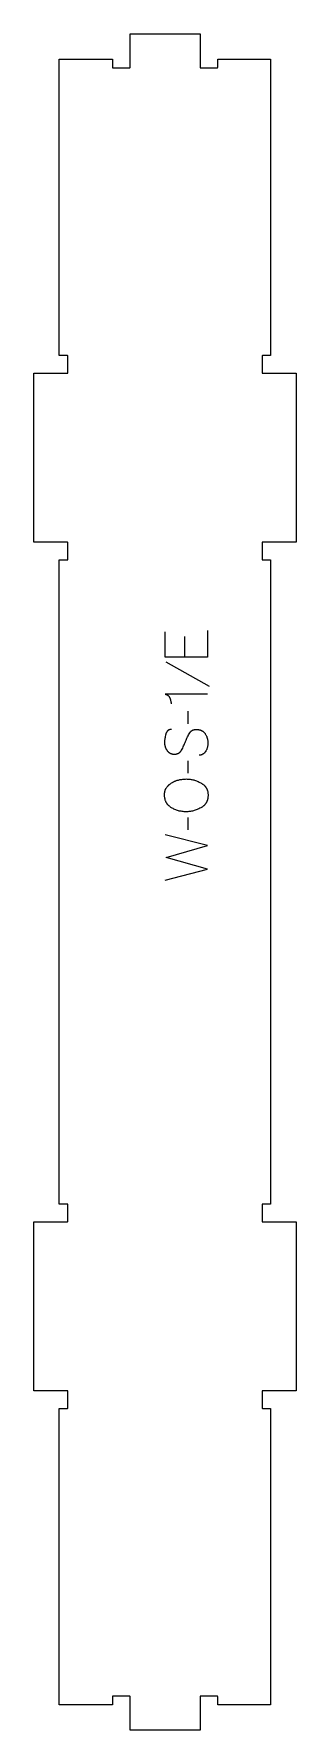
# Model space of a CAD drawing. Extents: x -93 to 93, y -600 to 600.
import ezdxf

# ---------------------------------------------------------------- set-up
doc = ezdxf.new("R2010")
doc.units = 0
doc.layers.add('1_ANYTOOL_1MMDEEP_LABELS_S', color=2, linetype='CONTINUOUS')
doc.layers.add('4_ANYTOOL_CUTTHROUGH_OUTSI', color=5, linetype='CONTINUOUS')

msp = doc.modelspace()

# ---------------------------------------------------------------- linework, layer by layer
at = {"layer": '1_ANYTOOL_1MMDEEP_LABELS_S'}
for p, q in [((13.9, 173.7), (13.9, 159)), ((0.5, 155.6), (31.2, 138.4)), ((16.1, 120.7), (16.2, 111.9)), ((16.1, 85.7), (16.2, 76.9)), ((16.1, 45.6), (16.2, 36.9))]:
    msp.add_line(p, q, dxfattribs=at)
for points in [[(30, 177.9), (30, 159), (0, 159), (0, 176.8)], [(30, 132.9), (0, 132.9), (0.1, 132.8), (0.3, 132.8), (0.4, 132.8), (0.5, 132.8), (0.7, 132.7), (0.8, 132.7), (1, 132.6), (1.1, 132.6), (1.2, 132.5), (1.3, 132.5), (1.4, 132.4), (1.5, 132.4), (1.5, 132.4), (1.6, 132.3), (1.6, 132.3), (1.7, 132.3), (1.8, 132.2), (1.8, 132.2), (1.9, 132.2), (1.9, 132.1), (2, 132.1), (2, 132.1), (2.1, 132), (2.1, 132), (2.2, 131.9), (2.2, 131.9), (2.3, 131.8), (2.3, 131.8), (2.4, 131.7), (2.4, 131.7), (2.5, 131.6), (2.6, 131.5), (2.7, 131.4), (2.8, 131.3), (2.9, 131.2), (3, 131), (3, 130.9), (3.1, 130.8), (3.2, 130.7), (3.3, 130.5), (3.3, 130.4), (3.4, 130.2), (3.5, 130), (3.6, 129.7), (3.7, 129.4), (3.8, 129.1), (3.9, 128.8), (4, 128.5), (4, 128.3), (4.1, 128), (4.1, 127.7), (4.2, 127.5), (4.2, 127.2), (4.3, 126.9), (4.3, 126.7), (4.3, 126.4), (4.3, 126.1), (4.3, 125.9)], [(4.6, 107.9), (4.4, 107.9), (4.3, 107.9), (4.2, 107.9), (4.1, 107.9), (4, 107.9), (3.9, 107.9), (3.9, 107.9), (3.8, 107.8), (3.7, 107.8), (3.6, 107.8), (3.5, 107.8), (3.4, 107.8), (3.4, 107.8), (3.3, 107.7), (3.2, 107.7), (3.1, 107.7), (3, 107.7), (3, 107.6), (2.9, 107.6), (2.8, 107.6), (2.7, 107.5), (2.7, 107.5), (2.6, 107.5), (2.5, 107.4), (2.5, 107.4), (2.4, 107.3), (2.3, 107.3), (2.3, 107.2), (2.2, 107.2), (2.1, 107.1), (2.1, 107.1), (2, 107), (1.9, 107), (1.9, 106.9), (1.8, 106.9), (1.8, 106.8), (1.7, 106.8), (1.7, 106.7), (1.6, 106.6), (1.5, 106.6), (1.5, 106.5), (1.4, 106.4), (1.4, 106.4), (1.3, 106.3), (1.3, 106.2), (1.2, 106.1), (1.2, 106.1), (1.2, 106), (1.1, 105.9), (1.1, 105.8), (1, 105.7), (0.9, 105.6), (0.9, 105.4), (0.8, 105.2), (0.7, 105), (0.7, 104.8), (0.6, 104.6), (0.4, 103.8), (0.2, 103), (0, 102.2), (-0.1, 101.5), (-0.2, 101.1), (-0.2, 100.7), (-0.3, 100.3), (-0.3, 100), (-0.3, 99.6), (-0.3, 99.2), (-0.3, 98.9), (-0.3, 98.5), (-0.3, 98.3), (-0.3, 98.1), (-0.3, 97.9), (-0.3, 97.8), (-0.3, 97.6), (-0.3, 97.4), (-0.3, 97.2), (-0.2, 97), (-0.2, 96.8), (-0.2, 96.6), (-0.1, 96.5), (-0.1, 96.3), (0, 96.1), (0, 95.9), (0.1, 95.7), (0.1, 95.6), (0.2, 95.4), (0.2, 95.2), (0.3, 95), (0.4, 94.9), (0.5, 94.7), (0.5, 94.5), (0.6, 94.4), (0.7, 94.2), (0.8, 94), (0.9, 93.9), (1, 93.7), (1.1, 93.5), (1.2, 93.4), (1.3, 93.2), (1.4, 93.1), (1.5, 92.9), (1.6, 92.8), (1.7, 92.6), (1.9, 92.5), (2, 92.3), (2.1, 92.2), (2.2, 92.1), (2.4, 91.9), (2.5, 91.8), (2.6, 91.7), (2.8, 91.6), (2.9, 91.5), (3.1, 91.4), (3.2, 91.3), (3.4, 91.2), (3.5, 91.1), (3.7, 91.1), (3.9, 91), (4, 90.9), (4.2, 90.8), (4.4, 90.8), (4.5, 90.7), (4.7, 90.7), (4.9, 90.6), (5.1, 90.6), (5.3, 90.5), (5.5, 90.5), (5.7, 90.5), (5.9, 90.5), (6.1, 90.5), (6.3, 90.4), (6.5, 90.4), (6.7, 90.4), (6.9, 90.4), (7.1, 90.4), (7.3, 90.5), (7.5, 90.5), (7.7, 90.5), (7.9, 90.5), (8.1, 90.6), (8.3, 90.6), (8.5, 90.7), (8.7, 90.7), (8.8, 90.8), (9, 90.8), (9.1, 90.9), (9.2, 90.9), (9.3, 90.9), (9.4, 91), (9.4, 91), (9.5, 91.1), (9.6, 91.1), (9.7, 91.1), (9.8, 91.2), (9.8, 91.2), (9.9, 91.3), (10, 91.3), (10.1, 91.4), (10.1, 91.4), (10.2, 91.5), (10.3, 91.5), (10.4, 91.6), (10.4, 91.6), (10.5, 91.7), (10.6, 91.8), (10.6, 91.8), (10.7, 91.9), (10.8, 92), (10.8, 92), (11, 92.2), (11.1, 92.3), (11.2, 92.4), (11.3, 92.6), (11.4, 92.8), (11.5, 92.9), (11.6, 93.1), (11.7, 93.3), (12.1, 94), (12.5, 94.7), (12.9, 95.5), (13.2, 96.2), (13.6, 97), (13.9, 97.8), (14.3, 98.6), (14.6, 99.4), (14.9, 100.3), (15.2, 101.1), (15.5, 101.8), (15.9, 102.6), (16.3, 103.4), (16.7, 104.1), (17.1, 104.8), (17.5, 105.5), (17.6, 105.6), (17.7, 105.8), (17.8, 106), (17.9, 106), (17.9, 106.1), (18, 106.2), (18.1, 106.2), (18.1, 106.3), (18.2, 106.4), (18.3, 106.4), (18.3, 106.5), (18.4, 106.6), (18.5, 106.6), (18.5, 106.7), (18.6, 106.8), (18.7, 106.8), (18.8, 106.9), (18.8, 106.9), (18.9, 107), (19, 107), (19.1, 107.1), (19.1, 107.1), (19.2, 107.2), (19.3, 107.2), (19.4, 107.3), (19.5, 107.3), (19.5, 107.3), (19.6, 107.4), (19.7, 107.4), (19.8, 107.5), (19.9, 107.5), (20, 107.5), (20.1, 107.6), (20.1, 107.6), (20.2, 107.6), (20.3, 107.6), (20.4, 107.7), (20.6, 107.7), (20.8, 107.8), (21, 107.8), (21.2, 107.8), (21.4, 107.9), (21.6, 107.9), (21.8, 107.9), (22, 107.9), (22.2, 107.9), (22.5, 107.9), (22.7, 107.9), (22.9, 107.9), (23.2, 107.9), (23.4, 107.8), (23.6, 107.8), (23.8, 107.8), (24, 107.7), (24.3, 107.7), (24.5, 107.6), (24.7, 107.6), (24.9, 107.5), (25.1, 107.4), (25.3, 107.4), (25.5, 107.3), (25.6, 107.2), (25.8, 107.1), (26, 107), (26.2, 106.9), (26.4, 106.8), (26.5, 106.7), (26.7, 106.6), (26.9, 106.5), (27, 106.4), (27.2, 106.2), (27.3, 106.1), (27.5, 106), (27.6, 105.8), (27.7, 105.7), (27.9, 105.5), (28, 105.4), (28.1, 105.2), (28.3, 105), (28.4, 104.9), (28.5, 104.7), (28.7, 104.3), (28.9, 104), (29.1, 103.6), (29.3, 103.2), (29.5, 102.9), (29.6, 102.5), (29.7, 102.1), (29.8, 101.9), (29.9, 101.7), (29.9, 101.5), (30, 101.3), (30, 101.1), (30.1, 100.9), (30.1, 100.7), (30.1, 100.5), (30.2, 100.1), (30.3, 99.7), (30.3, 99.3), (30.3, 98.9), (30.3, 98.5), (30.3, 98.1), (30.3, 97.7), (30.3, 97.3), (30.3, 96.9), (30.2, 96.5), (30.1, 96.1), (30.1, 95.7), (30, 95.3), (29.9, 94.9), (29.8, 94.6), (29.6, 94.2), (29.5, 93.8), (29.3, 93.5), (29.2, 93.1), (29, 92.8), (28.8, 92.4), (28.7, 92.3), (28.6, 92.1), (28.5, 92), (28.4, 91.8), (28.3, 91.7), (28.2, 91.5), (28, 91.4), (27.9, 91.2), (27.8, 91.1), (27.7, 91), (27.5, 90.9), (27.4, 90.8), (27.3, 90.7), (27.3, 90.7), (27.2, 90.6), (27.1, 90.6), (27.1, 90.5), (27, 90.5), (26.9, 90.4), (26.8, 90.4), (26.8, 90.3), (26.7, 90.3), (26.6, 90.3), (26.5, 90.2), (26.5, 90.2), (26.4, 90.2), (26.3, 90.1), (26.2, 90.1), (26.2, 90.1), (26.1, 90), (26, 90), (25.9, 90), (25.7, 89.9), (25.6, 89.9), (25.4, 89.8), (25.2, 89.8), (25.1, 89.8), (24.9, 89.7), (24.7, 89.7), (24.5, 89.7), (24.3, 89.7), (24.1, 89.7)], [(0, 1.3), (30, 9), (0.9, 17.4), (30, 25.9), (0, 33.4)]]:
    msp.add_lwpolyline(points, dxfattribs=at)
msp.add_lwpolyline([(-0.3, 61.7), (-0.3, 62.1), (-0.3, 62.5), (-0.3, 62.8), (-0.3, 63), (-0.2, 63.2), (-0.2, 63.3), (-0.2, 63.5), (-0.2, 63.7), (-0.1, 63.8), (-0.1, 64), (-0.1, 64.2), (0, 64.3), (0, 64.5), (0.1, 64.6), (0.1, 64.8), (0.2, 65), (0.2, 65.1), (0.3, 65.3), (0.4, 65.4), (0.4, 65.6), (0.5, 65.7), (0.6, 65.9), (0.6, 66), (0.7, 66.1), (0.8, 66.3), (0.9, 66.4), (1, 66.5), (1.1, 66.7), (1.3, 67.1), (1.5, 67.3), (1.7, 67.6), (1.9, 67.8), (2.1, 68.1), (2.4, 68.3), (2.6, 68.5), (2.8, 68.7), (3.1, 68.9), (3.3, 69.1), (3.5, 69.3), (3.8, 69.5), (4.1, 69.7), (4.3, 69.9), (4.6, 70.1), (5.2, 70.4), (5.5, 70.6), (5.8, 70.7), (6.1, 70.9), (6.4, 71), (6.7, 71.2), (7, 71.3), (7.3, 71.4), (7.6, 71.5), (7.9, 71.7), (8.2, 71.8), (8.6, 71.9), (8.9, 72), (9.2, 72.1), (9.6, 72.1), (10.6, 72.4), (11.3, 72.5), (11.9, 72.6), (12.6, 72.7), (13.2, 72.8), (13.9, 72.8), (14.5, 72.8), (15.2, 72.9), (15.8, 72.8), (16.4, 72.8), (17.1, 72.8), (17.7, 72.7), (18.4, 72.6), (19, 72.5), (19.6, 72.3), (20.3, 72.2), (20.9, 72), (21.5, 71.8), (22.2, 71.5), (22.8, 71.3), (23.5, 71), (24.1, 70.7), (24.7, 70.4), (25.4, 70.1), (25.7, 69.9), (26, 69.7), (26.3, 69.5), (26.6, 69.3), (26.8, 69.1), (27.1, 68.9), (27.4, 68.7), (27.6, 68.5), (27.7, 68.4), (27.8, 68.3), (28, 68.2), (28.1, 68), (28.2, 67.9), (28.3, 67.8), (28.4, 67.7), (28.5, 67.6), (28.6, 67.4), (28.7, 67.3), (28.8, 67.2), (28.9, 67.1), (28.9, 66.9), (29, 66.8), (29.1, 66.7), (29.2, 66.5), (29.3, 66.4), (29.4, 66.2), (29.4, 66.1), (29.5, 66), (29.6, 65.8), (29.6, 65.7), (29.7, 65.5), (29.8, 65.4), (29.8, 65.2), (29.9, 65.1), (29.9, 64.9), (30, 64.8), (30.1, 64.5), (30.2, 64.1), (30.2, 63.8), (30.3, 63.5), (30.3, 63.2), (30.4, 62.8), (30.4, 62.5), (30.5, 62.1), (30.5, 61.7), (30.5, 61.4), (30.5, 61), (30.5, 60.6), (30.4, 60.2), (30.4, 59.9), (30.3, 59.5), (30.3, 59.2), (30.2, 58.8), (30.1, 58.5), (30.1, 58.2), (30, 57.8), (29.9, 57.7), (29.9, 57.5), (29.8, 57.4), (29.7, 57.2), (29.7, 57.1), (29.6, 56.9), (29.5, 56.8), (29.5, 56.6), (29.4, 56.5), (29.3, 56.3), (29.3, 56.2), (29.2, 56), (29.1, 55.9), (29, 55.8), (28.9, 55.6), (28.8, 55.5), (28.7, 55.4), (28.6, 55.2), (28.5, 55.1), (28.4, 55), (28.3, 54.9), (28.2, 54.7), (28.1, 54.6), (28, 54.5), (27.9, 54.4), (27.8, 54.2), (27.7, 54.1), (27.6, 54), (27.4, 53.9), (27.3, 53.8), (27, 53.6), (26.8, 53.4), (26.5, 53.2), (26.2, 53), (25.9, 52.8), (25.6, 52.6), (25.3, 52.4), (24.6, 52.1), (24, 51.8), (23.3, 51.5), (22.7, 51.2), (22, 51), (21.4, 50.7), (20.7, 50.5), (20.1, 50.4), (19.4, 50.2), (18.8, 50.1), (18.1, 49.9), (17.5, 49.8), (16.8, 49.8), (16.2, 49.7), (15.5, 49.7), (14.9, 49.7), (14.2, 49.7), (13.5, 49.7), (12.8, 49.8), (12.1, 49.9), (11.5, 50), (10.8, 50.1), (10.1, 50.2), (9.5, 50.4), (8.8, 50.6), (8.2, 50.8), (7.6, 51), (6.9, 51.3), (6.3, 51.6), (5.7, 51.9), (5.1, 52.2), (4.5, 52.5), (4.2, 52.7), (3.9, 52.9), (3.6, 53.1), (3.4, 53.3), (3.1, 53.5), (2.9, 53.8), (2.6, 54), (2.4, 54.2), (2.3, 54.3), (2.2, 54.4), (2.1, 54.6), (1.9, 54.7), (1.8, 54.8), (1.7, 54.9), (1.6, 55.1), (1.5, 55.2), (1.5, 55.3), (1.4, 55.5), (1.3, 55.6), (1.2, 55.7), (1.1, 55.9), (1, 56), (0.9, 56.2), (0.9, 56.3), (0.8, 56.4), (0.7, 56.6), (0.6, 56.9), (0.5, 57.2), (0.3, 57.5), (0.2, 57.8), (0.1, 58.1), (0, 58.5), (0, 58.8), (-0.1, 59.1), (-0.2, 59.5), (-0.2, 59.8), (-0.3, 60.2), (-0.3, 60.6), (-0.3, 60.9), (-0.3, 61.3)], close=True, dxfattribs=at)
at = {"layer": '4_ANYTOOL_CUTTHROUGH_OUTSI'}
msp.add_lwpolyline([(74.7, 227.8), (74.7, -227.8), (69, -227.8, 0.414214), (68.7, -228), (68.7, -240, 0.414214), (69, -240.3), (92.7, -240.3), (92.7, -359.8), (69, -359.8, 0.414214), (68.7, -360), (68.7, -372, 0.414214), (69, -372.3), (74.7, -372.3), (74.7, -581.8), (37.3, -581.8), (37.3, -576, 0.414214), (37, -575.8), (25, -575.8, 0.414214), (24.8, -576), (24.8, -599.8), (-24.7, -599.8), (-24.7, -576, 0.414214), (-25, -575.8), (-37, -575.8, 0.414214), (-37.2, -576), (-37.2, -581.8), (-74.8, -581.8), (-74.8, -372.3), (-69, -372.3, 0.414214), (-68.8, -372), (-68.8, -360, 0.414214), (-69, -359.8), (-92.8, -359.8), (-92.8, -240.3), (-69, -240.3, 0.414214), (-68.8, -240), (-68.8, -228, 0.414214), (-69, -227.8), (-74.8, -227.8), (-74.8, 227.8), (-69, 227.8, 0.414214), (-68.8, 228), (-68.8, 240, 0.414214), (-69, 240.3), (-92.8, 240.3), (-92.8, 359.8), (-69, 359.8, 0.414214), (-68.8, 360), (-68.8, 372, 0.414214), (-69, 372.3), (-74.8, 372.3), (-74.8, 581.8), (-37.2, 581.8), (-37.2, 576, 0.414214), (-37, 575.8), (-25, 575.8, 0.414214), (-24.7, 576), (-24.7, 599.8), (24.8, 599.8), (24.8, 576, 0.414214), (25, 575.8), (37, 575.8, 0.414214), (37.3, 576), (37.3, 581.8), (74.7, 581.8), (74.7, 372.3), (69, 372.3, 0.414214), (68.7, 372), (68.7, 360, 0.414214), (69, 359.8), (92.7, 359.8), (92.7, 240.3), (69, 240.3, 0.414214), (68.7, 240), (68.7, 228, 0.414214), (69, 227.8)], format="xyb", close=True, dxfattribs=at)

doc.saveas('drawing.dxf')
